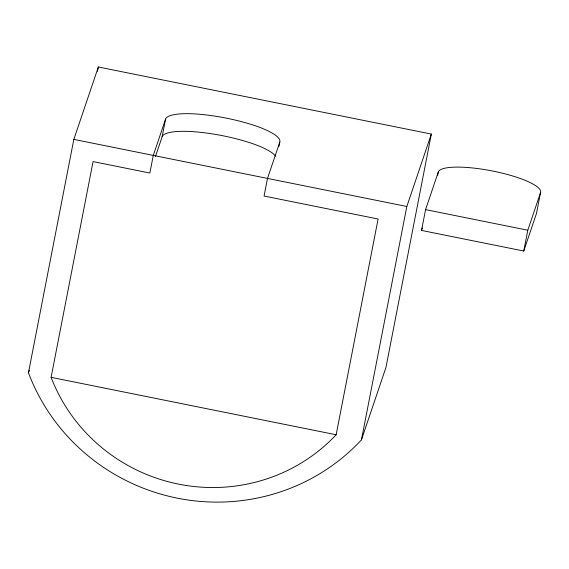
<?xml version="1.0" encoding="UTF-8"?>
<svg xmlns="http://www.w3.org/2000/svg" width="569" height="569" viewBox="0 0 569 569"><rect width="100%" height="100%" fill="white"/><g stroke="black" fill="none" stroke-linecap="round" stroke-linejoin="round"><path stroke-width="0.85" d="M28.45 372.78L73.835 139.398L98.345 66.986L431.338 134.071L385.953 367.453L361.443 439.865A198.446 193.36 18.7 0 1 28.45 372.78L29.304 370.255M97.498 71.338L98.345 66.986M279.792 142.115L267.501 178.41L264.073 196.042L378.101 219.015L336.144 434.766L51.103 377.339L93.06 161.589L149.86 173.033L153.289 155.401L165.572 119.106A58.28 12.995 11 0 1 197.77 114.099C217.166 115.749 236.37 119.554 254.876 125.607A58.28 12.995 11 0 1 279.792 142.115L278.974 146.311M155.444 156.532L162.144 136.731L165.572 119.106M361.443 439.865L406.828 206.483L431.338 134.071M421.529 230.431L425.576 209.62L438.322 171.959A52.163 11.636 11 0 1 493.195 171.141A52.163 11.636 11 0 1 540.55 192.557L536.503 213.368L523.757 251.029L421.529 230.431L422.376 227.92M437.646 175.43L438.322 171.959M523.757 251.029L527.804 230.217L540.55 192.557M425.576 209.62L527.804 230.217M73.835 139.398L406.828 206.483M336.144 434.766A170.465 166.098 18.7 0 1 51.103 377.339M162.144 136.731A58.28 12.995 11 0 1 194.342 131.731C213.738 133.381 232.941 137.179 251.448 143.232A58.28 12.995 11 0 1 275.503 156.134"/></g></svg>
